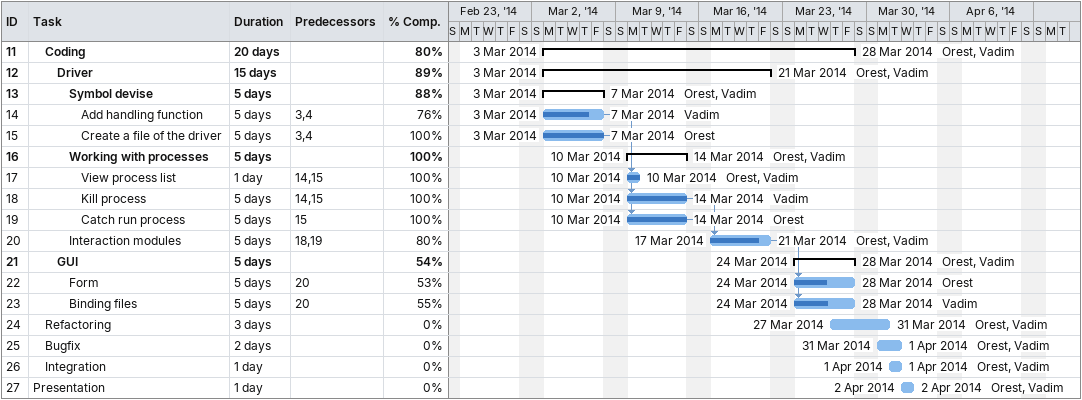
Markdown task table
| ID | Level | Task | Duration | Start | Finish | Predecessors | Resources | % complete |
|---|---|---|---|---|---|---|---|---|
| 11 | 2 | **Coding** | 20d | 2014-03-03 | 2014-03-28 |  | Orest, Vadim | 80 |
| 12 | 3 | **Driver** | 15d | 2014-03-03 | 2014-03-21 |  | Orest, Vadim | 89 |
| 13 | 4 | **Symbol devise** | 5d | 2014-03-03 | 2014-03-07 |  | Orest, Vadim | 88 |
| 14 | 5 | Add handling function | 5d | 2014-03-03 | 2014-03-07 | 3, 4 | Vadim | 76 |
| 15 | 5 | Create a file of the driver | 5d | 2014-03-03 | 2014-03-07 | 3, 4 | Orest | 100 |
| 16 | 4 | **Working with processes** | 5d | 2014-03-10 | 2014-03-14 |  | Orest, Vadim | 100 |
| 17 | 5 | View process list | 1d | 2014-03-10 | 2014-03-10 | 14, 15 | Orest, Vadim | 100 |
| 18 | 5 | Kill process | 5d | 2014-03-10 | 2014-03-14 | 14, 15 | Vadim | 100 |
| 19 | 5 | Catch run process | 5d | 2014-03-10 | 2014-03-14 | 15 | Orest | 100 |
| 20 | 4 | Interaction modules | 5d | 2014-03-17 | 2014-03-21 | 18, 19 | Orest, Vadim | 80 |
| 21 | 3 | **GUI** | 5d | 2014-03-24 | 2014-03-28 |  | Orest, Vadim | 54 |
| 22 | 4 | Form | 5d | 2014-03-24 | 2014-03-28 | 20 | Orest | 53 |
| 23 | 4 | Binding files | 5d | 2014-03-24 | 2014-03-28 | 20 | Vadim | 55 |
| 24 | 2 | Refactoring | 3d | 2014-03-27 | 2014-03-31 |  | Orest, Vadim | 0 |
| 25 | 2 | Bugfix | 2d | 2014-03-31 | 2014-04-01 |  | Orest, Vadim | 0 |
| 26 | 2 | Integration | 1d | 2014-04-01 | 2014-04-01 |  | Orest, Vadim | 0 |
| 27 | 1 | Presentation | 1d | 2014-04-02 | 2014-04-02 |  | Orest, Vadim | 0 |
